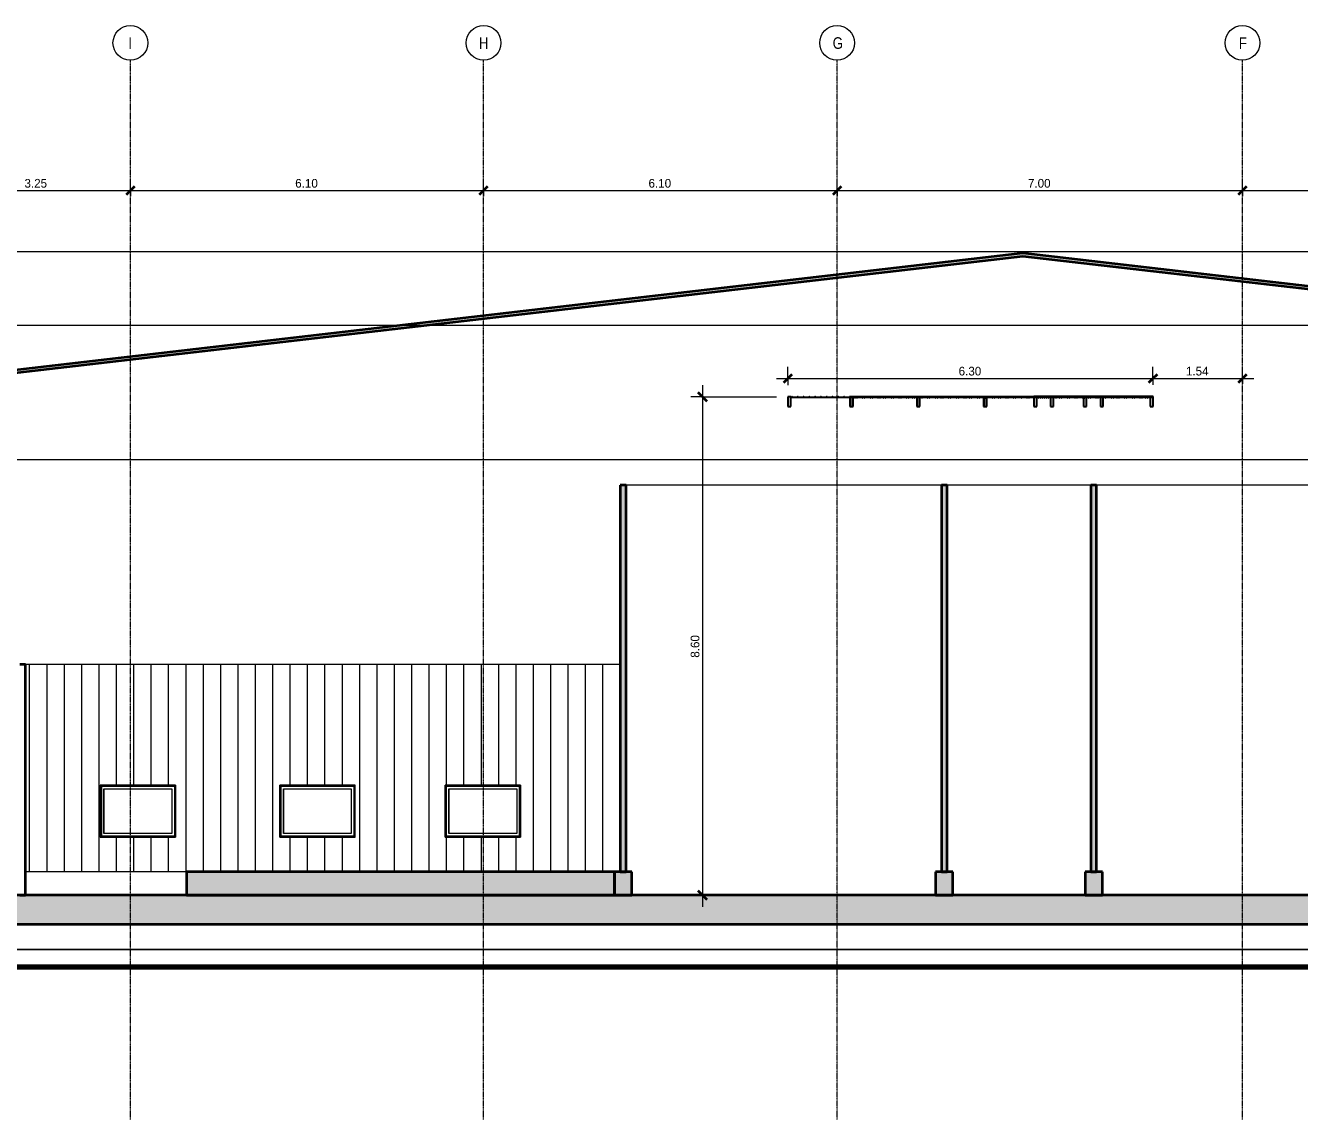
# Model space of a CAD drawing. Header units: centimetres. Extents: x -6741 to 14818, y -293 to 1595.
# Drawn here: x 1585 to 3785, y -293 to 1595 of the extents above; entities that cross this region are included whole.
import ezdxf

# ---------------------------------------------------------------- set-up
doc = ezdxf.new("R2010")
doc.units = ezdxf.units.CM
doc.linetypes.add('Centre', pattern=[3.175, 0.635, -0.475, 1.59, -0.475])
doc.linetypes.add('Grid Line', pattern=[2.2225, 1.27, -0.3175, 0.3175, -0.3175])
for name, color, linetype, lineweight in [('A-ANNO-DIMS', 7, 'Continuous', 9), ('A-ANNO-DIMS-100', 7, 'Continuous', 9), ('A-CLNG', 7, 'Continuous', 9), ('A-FLOR', 7, 'Continuous', 9), ('A-FLOR-LEVL', 7, 'Continuous', 9), ('A-FLOR-PATT', 7, 'Continuous', 35), ('A-GENM', 7, 'Continuous', 9), ('A-GLAZ', 7, 'Continuous', 9), ('A-ROOF', 7, 'Continuous', 9), ('A-ROOF-PATT', 7, 'Continuous', 35), ('A-WALL', 7, 'Continuous', 9), ('A-WALL-PATT', 7, 'Continuous', 35), ('C-BLDG-PADS', 7, 'Continuous', 9), ('C-TOPO', 7, 'Continuous', 9), ('I-WALL', 7, 'Continuous', 9), ('S-GRID', 7, 'Continuous', 9), ('S-GRID-IDEN', 7, 'Continuous', 9)]:
    doc.layers.add(name, color=color, linetype=linetype, lineweight=lineweight)
doc.styles.add('Century Gothic_1', font='GOTHIC.TTF', dxfattribs={"height": 15})
doc.styles.add('Saira Condensed', font='SairaCondensed-Regular.ttf', dxfattribs={"height": 20})
doc.dimstyles.new('FCA_N_Cotas_E100', dxfattribs={"dimscale": 30.48, "dimtxt": 15.662524, "dimasz": 0.492126, "dimexe": 0.656168, "dimexo": 0.656168, "dimgap": 0.032808, "dimtad": 1, "dimlfac": 0.01, "dimrnd": 0.01, "dimzin": 0, "dimdsep": 46, "dimtxsty": 'Century Gothic_1', "dimblk1": 'OBLIQUE', "dimblk2": 'OBLIQUE', "dimsah": 1, "dimcen": 0.09, "dimdle": 0.656168, "dimadec": 3, "dimazin": 2, "dimtfac": 1, "dimtdec": 4, "dimtix": 1, "dimtmove": 0, "dimatfit": 3, "dimfxl": 1, "dimtvp": 1, "dimtolj": 1, "dimtzin": 0, "dimarcsym": 2})

# ---------------------------------------------------------------- blocks, each defined once
blk = doc.blocks.new('M_Instance-Window-Fixed - 1_30 x 0_90-1972582-Elevación Eje 7')
at = {"layer": 'A-GLAZ', "color": 254, "true_color": 0xcccccc}
for p, q in [((-5145, 284), (-5145, 194)), ((-5015, 284), (-5145, 284)), ((-5143.1, 282.1), (-5143.1, 195.9)), ((-5143.1, 282.1), (-5016.9, 282.1)), ((-5143.1, 195.9), (-5143.1, 282.1)), ((-5138.7, 200.3), (-5138.7, 277.6)), ((-5138.7, 277.6), (-5021.4, 277.6)), ((-5138.6, 277.6), (-5138.6, 200.3)), ((-5021.4, 277.6), (-5021.4, 200.3)), ((-5016.9, 282.1), (-5016.9, 195.9)), ((-5015, 194), (-5015, 284)), ((-5021.4, 200.3), (-5138.7, 200.3)), ((-5145, 194), (-5015, 194)), ((-5016.9, 195.9), (-5143.1, 195.9))]:
    blk.add_line(p, q, dxfattribs=at)
blk = doc.blocks.new('PQ_RVR_ARQ-01_ZZ_ZZ_MO_T_A_rvt-2-Elevación Eje 7')
at = {"layer": 'A-ROOF-PATT', "lineweight": 9, "true_color": 0xeaeaea}
blk.add_hatch(color=254, dxfattribs=at).paths.add_polyline_path([(-2152.9, 966.1), (-2152.9, 971.2), (-4147.4, 1201.9), (-6109.6, 974.5), (-6109.6, 969.5), (-4147.4, 1196.9), (-2572.6, 1014.7)])
at = {"layer": 'A-WALL-PATT', "lineweight": 9, "true_color": 0xeaeaea}
for points in [[(-4842.6, 134), (-4832.6, 134), (-4832.6, 801.5), (-4842.6, 801.5), (-4842.6, 291.6)], [(-4288.1, 134), (-4278.1, 134), (-4278.1, 801.5), (-4288.1, 801.5), (-4288.1, 620.7)], [(-4030, 134), (-4020, 134), (-4020, 801.5), (-4030, 801.5), (-4030, 620.7)], [(-4852.6, 94), (-4852.6, 134), (-5591.7, 134), (-5591.7, 94), (-4936.6, 94)], [(-4852.6, 94), (-4822.6, 94), (-4822.6, 134), (-4852.6, 134)], [(-4298.1, 94), (-4268.1, 94), (-4268.1, 134), (-4298.1, 134)], [(-4040, 94), (-4010, 94), (-4010, 134), (-4040, 134)]]:
    blk.add_hatch(color=254, dxfattribs=at).paths.add_polyline_path(points)
at = {"layer": 'A-WALL-PATT', "lineweight": 9, "true_color": 0xe5e5e5}
h = blk.add_hatch(dxfattribs=at)
h.set_pattern_fill('FP_13', color=254, style=0, pattern_type=2)
h.set_pattern_definition([(90, (152.366, 0), (-29.999, 2e-15), [])])
h.paths.add_polyline_path([(-5879.7, 134), (-5879.7, 492), (-6090.4, 492), (-6090.4, 134), (-6027.6, 134)])
h.paths.add_polyline_path([(-6112.5, 134), (-6110.4, 134), (-6110.4, 492), (-6112.5, 492), (-6112.5, 378.9), (-6110.4, 378.9), (-6110.4, 358.9), (-6112.5, 358.9), (-6112.5, 291.6)])
h.paths.add_polyline_path([(-5591.7, 134), (-4842.7, 134), (-4842.7, 492), (-5869.7, 492), (-5869.7, 134), (-5663.9, 134)])
h.paths.add_polyline_path([(-5118.4, 194), (-5145, 194), (-5145, 284), (-5015, 284), (-5015, 194)])
h.paths.add_polyline_path([(-5740.5, 194), (-5740.5, 284), (-5610.5, 284), (-5610.5, 194), (-5663.9, 194)])
h.paths.add_polyline_path([(-5430.7, 194), (-5430.7, 284), (-5300.7, 284), (-5300.7, 194)])
h = blk.add_hatch(dxfattribs=at)
h.set_pattern_fill('FP_11', color=254, style=0, pattern_type=2)
h.set_pattern_definition([(90, (-4842.571, 0), (-0.11005, 7e-18), [])])
h.paths.add_polyline_path([(-4842.6, 134), (-4842.6, 185.7), (-4842.7, 134)])
h = blk.add_hatch(dxfattribs=at)
h.set_pattern_fill('FP_12', color=254, style=0, pattern_type=2)
h.set_pattern_definition([(90, (-4288.075, 0), (-0.11199, 7e-18), [])])
edge = h.paths.add_edge_path()
edge.add_line((-4288.2, 134), (-4288.1, 134))
edge.add_line((-4288.1, 134), (-4288.2, 192.5))
at = {"layer": 'A-CLNG', "color": 254, "lineweight": 18, "true_color": 0xe5e5e5}
for p, q in [((-4832.7, 801.5), (-4832.6, 801.5)), ((-2371.5, 801.5), (-4832.6, 801.5)), ((-4842.6, 492), (-5869.7, 492)), ((-4842.7, 492), (-5869.7, 492)), ((-4842.6, 492), (-4842.7, 492))]:
    blk.add_line(p, q, dxfattribs=at)
at = {"layer": 'A-FLOR', "color": 254, "lineweight": 35, "true_color": 0xcccccc}
for p, q in [((-1310.7, 94), (-6814, 94)), ((-6814, 44), (-1310.7, 44))]:
    blk.add_line(p, q, dxfattribs=at)
at = {"layer": 'A-ROOF', "color": 254, "lineweight": 35, "true_color": 0xcccccc}
for p, q in [((-4147.4, 1201.9), (-6109.6, 974.5)), ((-6109.6, 969.5), (-4147.4, 1196.9)), ((-2152.9, 971.2), (-4147.4, 1201.9)), ((-4147.4, 1196.9), (-2152.9, 966.1))]:
    blk.add_line(p, q, dxfattribs=at)
at = {"layer": 'A-WALL', "color": 254, "true_color": 0xcccccc}
blk.add_line((-5591.7, 134), (-5869.7, 134), dxfattribs=at)
at = {"layer": 'A-WALL', "color": 254, "lineweight": 35, "true_color": 0xcccccc}
for p, q in [((-5591.7, 134), (-5591.7, 94)), ((-4852.6, 134), (-5591.7, 134)), ((-4822.6, 134), (-4852.6, 134)), ((-4852.6, 134), (-4852.6, 94)), ((-4852.6, 94), (-4852.6, 134)), ((-4822.6, 94), (-4822.6, 134)), ((-4268.1, 134), (-4298.1, 134)), ((-4298.1, 134), (-4298.1, 94)), ((-4268.1, 94), (-4268.1, 134)), ((-4040, 134), (-4040, 94)), ((-4010, 134), (-4040, 134)), ((-4010, 94), (-4010, 134)), ((-5591.7, 94), (-4852.6, 94)), ((-4852.6, 94), (-4822.6, 94)), ((-4298.1, 94), (-4268.1, 94)), ((-4040, 94), (-4010, 94))]:
    blk.add_line(p, q, dxfattribs=at)
at = {"layer": 'C-BLDG-PADS', "color": 254, "lineweight": 18, "true_color": 0xdadada}
for p, q in [((-1310.7, 0), (-6814, 0)), ((-6814, -30.5), (-1310.7, -30.5))]:
    blk.add_line(p, q, dxfattribs=at)
at = {"layer": 'C-TOPO', "color": 254, "lineweight": 70, "true_color": 0xdadada}
for p, q in [((-5209.1, -30.5), (-5958.8, -30.5)), ((-4778.3, -30.5), (-5209.1, -30.5)), ((-3032.9, -30.5), (-4778.3, -30.5))]:
    blk.add_line(p, q, dxfattribs=at)
at = {"layer": 'C-TOPO', "color": 254, "true_color": 0xdadada}
for p, q in [((-5958.8, -30.5), (-5209.1, -30.5)), ((-5209.1, -30.5), (-4778.3, -30.5)), ((-3032.9, -30.5), (-4778.3, -30.5))]:
    blk.add_line(p, q, dxfattribs=at)
at = {"layer": 'I-WALL', "color": 254, "lineweight": 35, "true_color": 0xcccccc}
for p, q in [((-4832.6, 801.5), (-4842.6, 801.5)), ((-4842.6, 801.5), (-4842.6, 134)), ((-4832.6, 134), (-4832.6, 801.5)), ((-4278.1, 801.5), (-4288.1, 801.5)), ((-4288.1, 801.5), (-4288.1, 134)), ((-4278.1, 134), (-4278.1, 801.5)), ((-4030, 801.5), (-4030, 134)), ((-4020, 801.5), (-4030, 801.5)), ((-4020, 134), (-4020, 801.5)), ((-5869.7, 492), (-5879.7, 492)), ((-5869.7, 94), (-5869.7, 492)), ((-4842.6, 134), (-4832.6, 134)), ((-4288.1, 134), (-4278.1, 134)), ((-4030, 134), (-4020, 134)), ((-5879.7, 94), (-5869.7, 94))]:
    blk.add_line(p, q, dxfattribs=at)
at = {"layer": 'I-WALL', "color": 254, "true_color": 0xcccccc}
for p, q in [((-4842.7, 492), (-5869.7, 492)), ((-4842.7, 140.3), (-4842.7, 492)), ((-5740.5, 284), (-5610.5, 284)), ((-5740.5, 194), (-5740.5, 284)), ((-5610.5, 284), (-5610.5, 194)), ((-5430.7, 284), (-5300.7, 284)), ((-5430.7, 194), (-5430.7, 284)), ((-5300.7, 284), (-5300.7, 194)), ((-5145, 284), (-5015, 284)), ((-5145, 194), (-5145, 284)), ((-5015, 284), (-5015, 194)), ((-5610.5, 194), (-5740.5, 194)), ((-5300.7, 194), (-5430.7, 194)), ((-5015, 194), (-5145, 194))]:
    blk.add_line(p, q, dxfattribs=at)
at = {"layer": 'A-GLAZ', "color": 254, "lineweight": 9, "true_color": 0xcccccc}
for p in [(-595.5, 0), (-285.6, 0), (0, 0)]:
    blk.add_blockref('M_Instance-Window-Fixed - 1_30 x 0_90-1972582-Elevación Eje 7', p, dxfattribs=at)
blk = doc.blocks.new('M_RVR_Grating - 1_12 x 1_00-1792500-Elevación Eje 7')
at = {"layer": 'A-GENM', "lineweight": 25}
for p, q in [((-4548.1, 954.2), (-4553.1, 954.2)), ((-4553.1, 954.2), (-4553.1, 937.2)), ((-4548.1, 937.2), (-4548.1, 954.2)), ((-4441.1, 954.2), (-4446.1, 954.2)), ((-4446.1, 954.2), (-4446.1, 937.2)), ((-4441.1, 937.2), (-4441.1, 954.2)), ((-4553.1, 937.2), (-4548.1, 937.2)), ((-4446.1, 937.2), (-4441.1, 937.2))]:
    blk.add_line(p, q, dxfattribs=at)
at = {"layer": 'A-GENM', "color": 8, "true_color": 0x808080}
for p, q in [((-4548.1, 954.2), (-4446.1, 954.2)), ((-4446.1, 952.1), (-4548.1, 952.1))]:
    blk.add_line(p, q, dxfattribs=at)
at = {"layer": 'A-GENM', "lineweight": 25}
for centre, start, end in [((-4546.1, 953.7), 0, 180), ((-4546.1, 953.7), 180, 0), ((-4536.1, 953.7), 0, 180), ((-4536.1, 953.7), 180, 0), ((-4526.1, 953.7), 0, 180), ((-4526.1, 953.7), 180, 0), ((-4516.1, 953.7), 0, 180), ((-4516.1, 953.7), 180, 0), ((-4506.1, 953.7), 0, 180), ((-4506.1, 953.7), 180, 0), ((-4496.1, 953.7), 0, 180), ((-4496.1, 953.7), 180, 0), ((-4486.1, 953.7), 0, 180), ((-4486.1, 953.7), 180, 0), ((-4476.1, 953.7), 0, 180), ((-4476.1, 953.7), 180, 0), ((-4466.1, 953.7), 0, 180), ((-4466.1, 953.7), 180, 0), ((-4456.1, 953.7), 0, 180), ((-4456.1, 953.7), 180, 0), ((-4446.1, 953.7), 0, 180), ((-4446.1, 953.7), 180, 0)]:
    blk.add_arc(centre, 0.5, start, end, dxfattribs=at)
blk = doc.blocks.new('M_RVR_Grating - 1_12 x 1_00-V19-Elevación Eje 7')
at = {"layer": 'A-GENM', "color": 8, "true_color": 0x808080}
for p, q in [((-4325.6, 954.2), (-4445.6, 954.2)), ((-4445.6, 953.2), (-4325.6, 953.2))]:
    blk.add_line(p, q, dxfattribs=at)
at = {"layer": 'A-GENM', "lineweight": 25}
for p, q in [((-4325.6, 954.2), (-4445.6, 954.2)), ((-4445.6, 954.2), (-4445.6, 953.2)), ((-4440.6, 954.2), (-4445.6, 954.2)), ((-4445.6, 954.2), (-4445.6, 937.2)), ((-4445.6, 953.2), (-4325.6, 953.2)), ((-4440.3, 954.2), (-4440.6, 954.2)), ((-4440.6, 954.2), (-4440.6, 952.1)), ((-4440.6, 937.2), (-4440.6, 954.2)), ((-4440.6, 952.1), (-4440.3, 952.1)), ((-4440.3, 952.1), (-4440.3, 954.2)), ((-4437, 954.2), (-4437.3, 954.2)), ((-4437.3, 954.2), (-4437.3, 952.1)), ((-4437.3, 952.1), (-4437, 952.1)), ((-4437, 952.1), (-4437, 954.2)), ((-4433.7, 954.2), (-4434, 954.2)), ((-4434, 954.2), (-4434, 952.1)), ((-4434, 952.1), (-4433.7, 952.1)), ((-4433.7, 952.1), (-4433.7, 954.2)), ((-4430.4, 954.2), (-4430.7, 954.2)), ((-4430.7, 954.2), (-4430.7, 952.1)), ((-4430.7, 952.1), (-4430.4, 952.1)), ((-4430.4, 952.1), (-4430.4, 954.2)), ((-4427.1, 954.2), (-4427.4, 954.2)), ((-4427.4, 954.2), (-4427.4, 952.1)), ((-4427.4, 952.1), (-4427.1, 952.1)), ((-4427.1, 952.1), (-4427.1, 954.2)), ((-4423.8, 954.2), (-4424.1, 954.2)), ((-4424.1, 954.2), (-4424.1, 952.1)), ((-4424.1, 952.1), (-4423.8, 952.1)), ((-4423.8, 952.1), (-4423.8, 954.2)), ((-4420.5, 954.2), (-4420.8, 954.2)), ((-4420.8, 954.2), (-4420.8, 952.1)), ((-4420.8, 952.1), (-4420.5, 952.1)), ((-4420.5, 952.1), (-4420.5, 954.2)), ((-4417.2, 954.2), (-4417.5, 954.2)), ((-4417.5, 954.2), (-4417.5, 952.1)), ((-4417.5, 952.1), (-4417.2, 952.1)), ((-4417.2, 952.1), (-4417.2, 954.2)), ((-4413.9, 954.2), (-4414.2, 954.2)), ((-4414.2, 954.2), (-4414.2, 952.1)), ((-4414.2, 952.1), (-4413.9, 952.1)), ((-4413.9, 952.1), (-4413.9, 954.2)), ((-4410.6, 954.2), (-4410.9, 954.2)), ((-4410.9, 954.2), (-4410.9, 952.1)), ((-4410.9, 952.1), (-4410.6, 952.1)), ((-4410.6, 952.1), (-4410.6, 954.2)), ((-4407.3, 954.2), (-4407.6, 954.2)), ((-4407.6, 954.2), (-4407.6, 952.1)), ((-4407.6, 952.1), (-4407.3, 952.1)), ((-4407.3, 952.1), (-4407.3, 954.2)), ((-4404, 954.2), (-4404.3, 954.2)), ((-4404.3, 954.2), (-4404.3, 952.1)), ((-4404.3, 952.1), (-4404, 952.1)), ((-4404, 952.1), (-4404, 954.2)), ((-4400.7, 954.2), (-4401, 954.2)), ((-4401, 954.2), (-4401, 952.1)), ((-4401, 952.1), (-4400.7, 952.1)), ((-4400.7, 952.1), (-4400.7, 954.2)), ((-4397.4, 954.2), (-4397.7, 954.2)), ((-4397.7, 954.2), (-4397.7, 952.1)), ((-4397.7, 952.1), (-4397.4, 952.1)), ((-4397.4, 952.1), (-4397.4, 954.2)), ((-4394.1, 954.2), (-4394.4, 954.2)), ((-4394.4, 954.2), (-4394.4, 952.1)), ((-4394.4, 952.1), (-4394.1, 952.1)), ((-4394.1, 952.1), (-4394.1, 954.2)), ((-4390.8, 954.2), (-4391.1, 954.2)), ((-4391.1, 954.2), (-4391.1, 952.1)), ((-4391.1, 952.1), (-4390.8, 952.1)), ((-4390.8, 952.1), (-4390.8, 954.2)), ((-4387.5, 954.2), (-4387.8, 954.2)), ((-4387.8, 954.2), (-4387.8, 952.1)), ((-4387.8, 952.1), (-4387.5, 952.1)), ((-4387.5, 952.1), (-4387.5, 954.2)), ((-4384.2, 954.2), (-4384.5, 954.2)), ((-4384.5, 954.2), (-4384.5, 952.1)), ((-4384.5, 952.1), (-4384.2, 952.1)), ((-4384.2, 952.1), (-4384.2, 954.2)), ((-4380.9, 954.2), (-4381.2, 954.2)), ((-4381.2, 954.2), (-4381.2, 952.1)), ((-4381.2, 952.1), (-4380.9, 952.1)), ((-4380.9, 952.1), (-4380.9, 954.2)), ((-4377.6, 954.2), (-4377.9, 954.2)), ((-4377.9, 954.2), (-4377.9, 952.1)), ((-4377.9, 952.1), (-4377.6, 952.1)), ((-4377.6, 952.1), (-4377.6, 954.2)), ((-4374.3, 954.2), (-4374.6, 954.2)), ((-4374.6, 954.2), (-4374.6, 952.1)), ((-4374.6, 952.1), (-4374.3, 952.1)), ((-4374.3, 952.1), (-4374.3, 954.2)), ((-4371, 954.2), (-4371.3, 954.2)), ((-4371.3, 954.2), (-4371.3, 952.1)), ((-4371.3, 952.1), (-4371, 952.1)), ((-4371, 952.1), (-4371, 954.2)), ((-4367.7, 954.2), (-4368, 954.2)), ((-4368, 954.2), (-4368, 952.1)), ((-4368, 952.1), (-4367.7, 952.1)), ((-4367.7, 952.1), (-4367.7, 954.2)), ((-4364.4, 954.2), (-4364.7, 954.2)), ((-4364.7, 954.2), (-4364.7, 952.1)), ((-4364.7, 952.1), (-4364.4, 952.1)), ((-4364.4, 952.1), (-4364.4, 954.2)), ((-4361.1, 954.2), (-4361.4, 954.2)), ((-4361.4, 954.2), (-4361.4, 952.1)), ((-4361.4, 952.1), (-4361.1, 952.1)), ((-4361.1, 952.1), (-4361.1, 954.2)), ((-4357.8, 954.2), (-4358.1, 954.2)), ((-4358.1, 954.2), (-4358.1, 952.1)), ((-4358.1, 952.1), (-4357.8, 952.1)), ((-4357.8, 952.1), (-4357.8, 954.2)), ((-4354.5, 954.2), (-4354.8, 954.2)), ((-4354.8, 954.2), (-4354.8, 952.1)), ((-4354.8, 952.1), (-4354.5, 952.1)), ((-4354.5, 952.1), (-4354.5, 954.2)), ((-4351.2, 954.2), (-4351.5, 954.2)), ((-4351.5, 954.2), (-4351.5, 952.1)), ((-4351.5, 952.1), (-4351.2, 952.1)), ((-4351.2, 952.1), (-4351.2, 954.2)), ((-4347.9, 954.2), (-4348.2, 954.2)), ((-4348.2, 954.2), (-4348.2, 952.1)), ((-4348.2, 952.1), (-4347.9, 952.1)), ((-4347.9, 952.1), (-4347.9, 954.2)), ((-4344.6, 954.2), (-4344.9, 954.2)), ((-4344.9, 954.2), (-4344.9, 952.1)), ((-4344.9, 952.1), (-4344.6, 952.1)), ((-4344.6, 952.1), (-4344.6, 954.2)), ((-4341.3, 954.2), (-4341.6, 954.2)), ((-4341.6, 954.2), (-4341.6, 952.1)), ((-4341.6, 952.1), (-4341.3, 952.1)), ((-4341.3, 952.1), (-4341.3, 954.2)), ((-4338, 954.2), (-4338.3, 954.2)), ((-4338.3, 954.2), (-4338.3, 952.1)), ((-4338.3, 952.1), (-4338, 952.1)), ((-4338, 952.1), (-4338, 954.2)), ((-4334.7, 954.2), (-4335, 954.2)), ((-4335, 954.2), (-4335, 952.1)), ((-4335, 952.1), (-4334.7, 952.1)), ((-4334.7, 952.1), (-4334.7, 954.2)), ((-4331.4, 954.2), (-4331.7, 954.2)), ((-4331.7, 954.2), (-4331.7, 952.1)), ((-4331.7, 952.1), (-4331.4, 952.1)), ((-4331.4, 952.1), (-4331.4, 954.2)), ((-4325.6, 954.2), (-4330.6, 954.2)), ((-4330.6, 954.2), (-4330.6, 937.2)), ((-4328.1, 954.2), (-4328.4, 954.2)), ((-4328.4, 954.2), (-4328.4, 952.1)), ((-4328.4, 952.1), (-4328.1, 952.1)), ((-4328.1, 952.1), (-4328.1, 954.2)), ((-4325.6, 953.2), (-4325.6, 954.2)), ((-4325.6, 937.2), (-4325.6, 954.2)), ((-4445.6, 937.2), (-4440.6, 937.2)), ((-4330.6, 937.2), (-4325.6, 937.2))]:
    blk.add_line(p, q, dxfattribs=at)
blk = doc.blocks.new('Grid - 3mm-1819951-Elevación Eje 7')
at = {"layer": 'S-GRID-IDEN', "color": 253, "true_color": 0xaaaaaa}
blk.add_circle((-1330.8, 1564.8), 30, dxfattribs=at)
blk = doc.blocks.new('DIMBLOCK18-Elevación Eje 7')
at = {"layer": 'A-ANNO-DIMS-100'}
for p, q in [((1441.3, 1309.8), (1441.3, 1329.8)), ((1766.3, 1309.8), (1766.3, 1329.8)), ((1441.3, 1309.8), (1766.3, 1309.8)), ((1441.3, 1309.8), (1441.3, 1300.4)), ((1766.3, 1309.8), (1766.3, 1300.4))]:
    blk.add_line(p, q, dxfattribs=at)
at = {"layer": 'A-ANNO-DIMS-100', "lineweight": 35}
for p, q in [((1441.3, 1309.8), (1433.8, 1302.3)), ((1441.3, 1309.8), (1448.8, 1317.3)), ((1766.3, 1309.8), (1758.8, 1302.3)), ((1766.3, 1309.8), (1773.8, 1317.3))]:
    blk.add_line(p, q, dxfattribs=at)
at = {"layer": 'A-ANNO-DIMS-100', "color": 0, "insert": (1583.4, 1330), "char_height": 15, "width": 48.927, "attachment_point": 1, "line_spacing_factor": 0.984502, "style": 'Century Gothic_1'}
blk.add_mtext('3.25', dxfattribs=at)
blk = doc.blocks.new('_Oblique')
at = {"color": 0, "linetype": 'ByBlock', "lineweight": -2}
blk.add_line((-0.5, -0.5), (0.5, 0.5), dxfattribs=at)
blk = doc.blocks.new('DIMBLOCK19-Elevación Eje 7')
at = {"layer": 'A-ANNO-DIMS-100'}
for p, q in [((1766.3, 1309.8), (1766.3, 1329.8)), ((2376.3, 1309.8), (2376.3, 1329.8)), ((1766.3, 1309.8), (2376.3, 1309.8)), ((1766.3, 1309.8), (1766.3, 1300.4)), ((2376.3, 1309.8), (2376.3, 1300.4))]:
    blk.add_line(p, q, dxfattribs=at)
at = {"layer": 'A-ANNO-DIMS-100', "lineweight": 35}
for p, q in [((1766.3, 1309.8), (1758.8, 1302.3)), ((1766.3, 1309.8), (1773.8, 1317.3)), ((2376.3, 1309.8), (2368.8, 1302.3)), ((2376.3, 1309.8), (2383.8, 1317.3))]:
    blk.add_line(p, q, dxfattribs=at)
at = {"layer": 'A-ANNO-DIMS-100', "color": 0, "insert": (2050.9, 1330), "char_height": 15, "width": 48.927, "attachment_point": 1, "line_spacing_factor": 0.984502, "style": 'Century Gothic_1'}
blk.add_mtext('6.10', dxfattribs=at)
blk = doc.blocks.new('DIMBLOCK20-Elevación Eje 7')
at = {"layer": 'A-ANNO-DIMS-100'}
for p, q in [((2376.3, 1309.8), (2376.3, 1329.8)), ((2986.5, 1309.8), (2986.5, 1329.8)), ((2376.3, 1309.8), (2986.5, 1309.8)), ((2376.3, 1309.8), (2376.3, 1300.4)), ((2986.5, 1309.8), (2986.5, 1300.4))]:
    blk.add_line(p, q, dxfattribs=at)
at = {"layer": 'A-ANNO-DIMS-100', "lineweight": 35}
for p, q in [((2376.3, 1309.8), (2368.8, 1302.3)), ((2376.3, 1309.8), (2383.8, 1317.3)), ((2986.5, 1309.8), (2979, 1302.3)), ((2986.5, 1309.8), (2994, 1317.3))]:
    blk.add_line(p, q, dxfattribs=at)
at = {"layer": 'A-ANNO-DIMS-100', "color": 0, "insert": (2661, 1330), "char_height": 15, "width": 48.927, "attachment_point": 1, "line_spacing_factor": 0.984502, "style": 'Century Gothic_1'}
blk.add_mtext('6.10', dxfattribs=at)
blk = doc.blocks.new('DIMBLOCK21-Elevación Eje 7')
at = {"layer": 'A-ANNO-DIMS-100'}
for p, q in [((2986.5, 1309.8), (2986.5, 1329.8)), ((3686.5, 1309.8), (3686.5, 1329.8)), ((2986.5, 1309.8), (3686.5, 1309.8)), ((2986.5, 1309.8), (2986.5, 1300.4)), ((3686.5, 1309.8), (3686.5, 1300.4))]:
    blk.add_line(p, q, dxfattribs=at)
at = {"layer": 'A-ANNO-DIMS-100', "lineweight": 35}
for p, q in [((2986.5, 1309.8), (2979, 1302.3)), ((2986.5, 1309.8), (2994, 1317.3)), ((3686.5, 1309.8), (3679, 1302.3)), ((3686.5, 1309.8), (3694, 1317.3))]:
    blk.add_line(p, q, dxfattribs=at)
at = {"layer": 'A-ANNO-DIMS-100', "color": 0, "insert": (3316.2, 1330), "char_height": 15, "width": 48.927, "attachment_point": 1, "line_spacing_factor": 0.984502, "style": 'Century Gothic_1'}
blk.add_mtext('7.00', dxfattribs=at)
blk = doc.blocks.new('DIMBLOCK22-Elevación Eje 7')
at = {"layer": 'A-ANNO-DIMS-100'}
for p, q in [((3686.5, 1309.8), (3686.5, 1329.8)), ((4296.1, 1309.8), (4296.1, 1329.8)), ((3686.5, 1309.8), (4296.1, 1309.8)), ((3686.5, 1309.8), (3686.5, 1300.4)), ((4296.1, 1309.8), (4296.1, 1300.4))]:
    blk.add_line(p, q, dxfattribs=at)
at = {"layer": 'A-ANNO-DIMS-100', "lineweight": 35}
for p, q in [((3686.5, 1309.8), (3679, 1302.3)), ((3686.5, 1309.8), (3694, 1317.3)), ((4296.1, 1309.8), (4288.6, 1302.3)), ((4296.1, 1309.8), (4303.6, 1317.3))]:
    blk.add_line(p, q, dxfattribs=at)
at = {"layer": 'A-ANNO-DIMS-100', "color": 0, "insert": (3971, 1330), "char_height": 15, "width": 48.927, "attachment_point": 1, "line_spacing_factor": 0.984502, "style": 'Century Gothic_1'}
blk.add_mtext('6.10', dxfattribs=at)
blk = doc.blocks.new('DIMBLOCK31-Elevación Eje 7')
at = {"layer": 'A-ANNO-DIMS-100'}
for p, q in [((2754, 974.2), (2754, 74)), ((2754, 954.2), (2734, 954.2)), ((2754, 954.2), (2881.7, 954.2)), ((2754, 94), (2744.6, 94)), ((2754, 94), (2774, 94))]:
    blk.add_line(p, q, dxfattribs=at)
at = {"layer": 'A-ANNO-DIMS-100', "lineweight": 35}
for p, q in [((2754, 954.2), (2746.5, 961.7)), ((2754, 954.2), (2761.5, 946.7)), ((2754, 94), (2746.5, 101.5)), ((2754, 94), (2761.5, 86.5))]:
    blk.add_line(p, q, dxfattribs=at)
at = {"layer": 'A-ANNO-DIMS-100', "color": 0, "insert": (2733.8, 503.7), "char_height": 15, "width": 48.927, "attachment_point": 1, "rotation": 90, "line_spacing_factor": 0.984502, "style": 'Century Gothic_1'}
blk.add_mtext('8.60', dxfattribs=at)
blk = doc.blocks.new('DIMBLOCK32-Elevación Eje 7')
at = {"layer": 'A-ANNO-DIMS-100'}
for p, q in [((2901.7, 985.6), (2901.7, 1005.6)), ((3532.1, 985.6), (3532.1, 1005.6)), ((2881.7, 985.6), (3532.1, 985.6)), ((2901.7, 985.6), (2901.7, 974.2)), ((3532.1, 985.6), (3532.1, 974.5))]:
    blk.add_line(p, q, dxfattribs=at)
at = {"layer": 'A-ANNO-DIMS-100', "lineweight": 35}
for p, q in [((2901.7, 985.6), (2909.2, 993.1)), ((3532.1, 985.6), (3539.6, 993.1)), ((2901.7, 985.6), (2894.2, 978.1)), ((3532.1, 985.6), (3524.6, 978.1))]:
    blk.add_line(p, q, dxfattribs=at)
at = {"layer": 'A-ANNO-DIMS-100', "color": 0, "insert": (3196.5, 1005.8), "char_height": 15, "width": 48.927, "attachment_point": 1, "line_spacing_factor": 0.984502, "style": 'Century Gothic_1'}
blk.add_mtext('6.30', dxfattribs=at)
blk = doc.blocks.new('DIMBLOCK33-Elevación Eje 7')
at = {"layer": 'A-ANNO-DIMS-100'}
for p, q in [((3532.1, 985.6), (3532.1, 1005.6)), ((3686.5, 985.6), (3686.5, 1005.6)), ((3532.1, 985.6), (3706.5, 985.6)), ((3532.1, 985.6), (3532.1, 974.5)), ((3686.5, 985.6), (3686.5, 976.2))]:
    blk.add_line(p, q, dxfattribs=at)
at = {"layer": 'A-ANNO-DIMS-100', "lineweight": 35}
for p, q in [((3532.1, 985.6), (3539.6, 993.1)), ((3686.5, 985.6), (3694, 993.1)), ((3532.1, 985.6), (3524.6, 978.1)), ((3686.5, 985.6), (3679, 978.1))]:
    blk.add_line(p, q, dxfattribs=at)
at = {"layer": 'A-ANNO-DIMS-100', "color": 0, "insert": (3589, 1005.8), "char_height": 15, "width": 48.927, "attachment_point": 1, "line_spacing_factor": 0.984502, "style": 'Century Gothic_1'}
blk.add_mtext('1.54', dxfattribs=at)

msp = doc.modelspace()

# ---------------------------------------------------------------- hatches: boundary and pattern name
at = {"layer": 'A-FLOR-PATT', "lineweight": 9, "true_color": 0x9a9a9a}
msp.add_hatch(color=253, dxfattribs=at).paths.add_polyline_path([(5609.637, 44), (6146.472, 44), (6146.472, 94), (639.726, 94), (639.726, 44), (4882.251, 44)])

# ---------------------------------------------------------------- linework, layer by layer
at = {"layer": 'A-FLOR', "lineweight": 35}
for p, q in [((6146.472, 94), (1364.362, 94)), ((1496.039, 44), (6146.472, 44))]:
    msp.add_line(p, q, dxfattribs=at)
at = {"layer": 'A-FLOR-LEVL', "color": 253, "linetype": 'Centre', "true_color": 0xaaaaaa}
for p, q in [((262.005, 1204.505), (6592.996, 1204.505)), ((262.005, 1077.508), (6592.996, 1077.508)), ((6592.996, 845.103), (262.005, 845.103)), ((262.005, 94), (6592.996, 94)), ((262.005, 0), (6592.996, 0))]:
    msp.add_line(p, q, dxfattribs=at)
at = {"layer": 'S-GRID', "color": 253, "linetype": 'Grid Line', "true_color": 0xaaaaaa}
for p, q in [((1766.268, -293.309), (1766.268, 1534.845)), ((2376.268, -293.309), (2376.268, 1534.845)), ((2986.548, -293.309), (2986.548, 1534.845)), ((3686.548, -293.309), (3686.548, 1534.845))]:
    msp.add_line(p, q, dxfattribs=at)

# ---------------------------------------------------------------- block references
at = {"lineweight": 5}
msp.add_blockref('PQ_RVR_ARQ-01_ZZ_ZZ_MO_T_A_rvt-2-Elevación Eje 7', (7454.807, 0), dxfattribs=at)
at = {"layer": 'A-GENM', "color": 8, "true_color": 0x808080}
for name, p in [('M_RVR_Grating - 1_12 x 1_00-1792500-Elevación Eje 7', (7454.807, 0)), ('M_RVR_Grating - 1_12 x 1_00-V19-Elevación Eje 7', (7454.807, 0)), ('M_RVR_Grating - 1_12 x 1_00-V19-Elevación Eje 7', (7570.307, 0)), ('M_RVR_Grating - 1_12 x 1_00-V19-Elevación Eje 7', (7685.807, 0)), ('M_RVR_Grating - 1_12 x 1_00-V19-Elevación Eje 7', (7771.919, 0.262)), ('M_RVR_Grating - 1_12 x 1_00-V19-Elevación Eje 7', (7857.722, 0.262))]:
    msp.add_blockref(name, p, dxfattribs=at)
at = {"layer": 'S-GRID-IDEN', "color": 253, "true_color": 0xaaaaaa}
for p in [(3097.041, 0), (3707.041, 0), (4317.322, 0), (5017.322, 0)]:
    msp.add_blockref('Grid - 3mm-1819951-Elevación Eje 7', p, dxfattribs=at)

# ---------------------------------------------------------------- texts
at = {"layer": 'S-GRID-IDEN', "color": 253, "true_color": 0xaaaaaa, "char_height": 20, "attachment_point": 1, "style": 'Saira Condensed'}
for s, insert, width in [('I', (1762.644, 1574.525), 8.01687), ('H', (2368.044, 1574.525), 19.2405), ('G', (2978.975, 1574.525), 17.63712), ('F', (3680.275, 1574.525), 14.43037)]:
    msp.add_mtext(s, dxfattribs=dict(at, insert=insert, width=width))

# ---------------------------------------------------------------- dimensions: what is measured, and where the dimension line sits
at = {"layer": 'A-ANNO-DIMS'}
for base, p1, p2, override, picture, middle in [((1766.268, 1309.821), (1441.268, 1320.428), (1766.268, 1320.428), {"dimpost": '<>', "dimfxl": 325}, 'DIMBLOCK18-Elevación Eje 7', (1603.768, 1318.698)), ((2376.268, 1309.821), (1766.268, 1320.428), (2376.268, 1320.428), {"dimpost": '<>', "dimfxl": 610}, 'DIMBLOCK19-Elevación Eje 7', (2071.268, 1318.698)), ((2986.548, 1309.821), (2376.268, 1320.428), (2986.548, 1320.428), {"dimpost": '<>', "dimfxl": 610.280405}, 'DIMBLOCK20-Elevación Eje 7', (2681.408, 1318.698)), ((3686.548, 1309.821), (2986.548, 1320.428), (3686.548, 1320.428), {"dimpost": '<>', "dimfxl": 700}, 'DIMBLOCK21-Elevación Eje 7', (3336.548, 1318.698)), ((4296.145, 1309.821), (3686.548, 1320.428), (4296.145, 1320.428), {"dimpost": '<>', "dimfxl": 609.596326}, 'DIMBLOCK22-Elevación Eje 7', (3991.347, 1318.698)), ((3532.132, 985.554), (2901.718, 954.2), (3532.132, 954.462), {"dimpost": '<>', "dimfxl": 630.414538}, 'DIMBLOCK32-Elevación Eje 7', (3216.925, 994.431)), ((3686.548, 985.554), (3532.132, 954.462), (3686.548, 996.16), {"dimpost": '<>', "dimfxl": 159.947033}, 'DIMBLOCK33-Elevación Eje 7', (3609.34, 994.431))]:
    dim = msp.add_linear_dim(base=base, p1=p1, p2=p2, dimstyle='FCA_N_Cotas_E100', override=override, dxfattribs=at)
    dim.commit()
    dim.dimension.update_dxf_attribs({"geometry": picture, "text_midpoint": middle})
dim = msp.add_linear_dim(base=(2753.986, 94), p1=(2901.718, 954.2), p2=(2764.593, 94), angle=90, dimstyle='FCA_N_Cotas_E100', override={"dimpost": '<>', "dimfxl": 871.060892}, dxfattribs=at)
dim.commit()
dim.dimension.update_dxf_attribs({"geometry": 'DIMBLOCK31-Elevación Eje 7', "text_midpoint": (2745.109, 524.1)})

doc.saveas('drawing.dxf')
